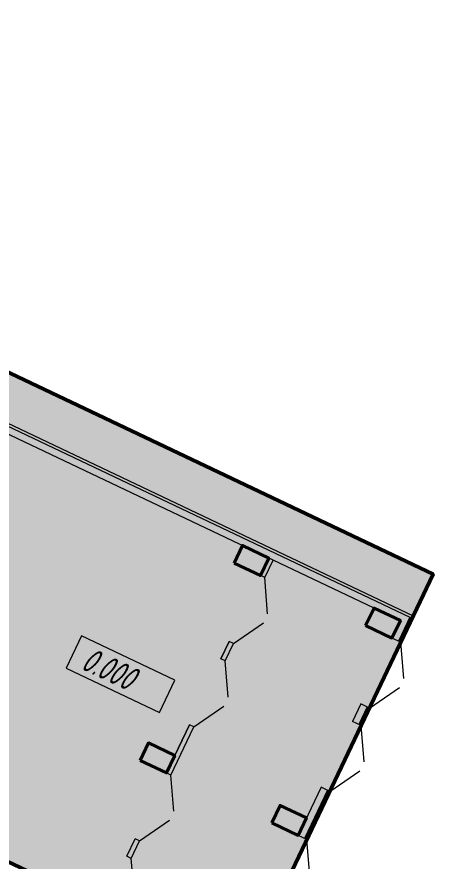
# Model space of a CAD drawing. Extents: x 11425 to 15501, y 6544 to 9114.
# Drawn here: x 11550.62 to 11559.19, y 9079.51 to 9096.89 of the extents above; entities that cross this region are included whole.
import ezdxf

# ---------------------------------------------------------------- set-up
doc = ezdxf.new("R2010")
doc.units = 0
doc.linetypes.add('DASHED2', pattern=[0.375, 0.25, -0.125])
for name, color, linetype, lineweight in [('МГТ-АМ-АР-Стены монолитные', 5, 'Continuous', 40), ('МГТ-АР-ЖД пути', 160, 'Continuous', 13), ('МГТ_АР_Окна', 150, 'Continuous', 9), ('МГТ_АР_Отметки', 5, 'Continuous', 15)]:
    doc.layers.add(name, color=color, linetype=linetype, lineweight=lineweight)
doc.styles.add('СПДС_2.5', font='spds.shx', dxfattribs={"width": 0.9, "oblique": 15, "height": 2.5})

msp = doc.modelspace()

# ---------------------------------------------------------------- hatches: boundary and pattern name
at = {"transparency": 33554559}
h = msp.add_hatch(color=1, dxfattribs=at)
h.dxf.hatch_style = 1
h.paths.add_polyline_path([(11469.443, 8969.13), (11480.332, 8962.401), (11509.041, 9009.31), (11498.125, 9015.994)])
h.paths.add_polyline_path([(11511.116, 9098.194), (11515.024, 9106.412), (11559.185, 9085.413), (11555.278, 9077.194)])

# ---------------------------------------------------------------- linework, layer by layer
at = {"color": 1, "lineweight": 50}
msp.add_lwpolyline([(11511.116, 9098.194), (11515.024, 9106.412), (11559.185, 9085.413), (11555.278, 9077.194)], close=True, dxfattribs=at)
at = {"layer": 'МГТ-АМ-АР-Стены монолитные', "color": 1}
for points in [[(11555.088, 9085.645), (11555.63, 9085.387), (11555.802, 9085.748), (11555.26, 9086.006)], [(11557.797, 9084.356), (11558.339, 9084.099), (11558.511, 9084.46), (11557.969, 9084.718)], [(11553.156, 9081.581), (11553.697, 9081.323), (11553.869, 9081.684), (11553.327, 9081.942)], [(11555.865, 9080.292), (11556.407, 9080.035), (11556.579, 9080.396), (11556.037, 9080.654)]]:
    msp.add_lwpolyline(points, close=True, dxfattribs=at)
at = {"layer": 'МГТ-АР-ЖД пути', "color": 1, "linetype": 'DASHED2', "lineweight": 30, "ltscale": 7000}
for p, q in [((11515.024, 9106.412), (11559.185, 9085.413)), ((11559.185, 9085.413), (11555.278, 9077.194))]:
    msp.add_line(p, q, dxfattribs=at)
at = {"layer": 'МГТ_АР_Окна', "color": 1}
for p, q in [((11555.63, 9085.387), (11555.802, 9085.748)), ((11555.72, 9085.344), (11555.892, 9085.705)), ((11555.72, 9085.344), (11555.359, 9085.516)), ((11555.78, 9084.596), (11555.72, 9085.344)), ((11555.076, 9083.989), (11555.694, 9084.415)), ((11554.814, 9083.671), (11554.986, 9084.032)), ((11554.986, 9084.032), (11554.814, 9083.671)), ((11554.904, 9083.628), (11555.076, 9083.989)), ((11555.076, 9083.989), (11554.986, 9084.032)), ((11558.52, 9084.013), (11558.339, 9084.099)), ((11558.58, 9083.265), (11558.52, 9084.013)), ((11554.904, 9083.628), (11554.814, 9083.671)), ((11554.964, 9082.881), (11554.904, 9083.628)), ((11557.876, 9082.658), (11558.493, 9083.084)), ((11557.695, 9082.744), (11557.523, 9082.383)), ((11557.876, 9082.658), (11557.695, 9082.744)), ((11554.26, 9082.273), (11554.878, 9082.699)), ((11553.697, 9081.323), (11554.17, 9082.316)), ((11553.788, 9081.28), (11554.26, 9082.273)), ((11554.17, 9082.316), (11553.869, 9081.684)), ((11554.26, 9082.273), (11554.17, 9082.316)), ((11557.704, 9082.297), (11557.523, 9082.383)), ((11557.764, 9081.549), (11557.704, 9082.297)), ((11553.788, 9081.28), (11553.427, 9081.452)), ((11557.06, 9080.942), (11557.677, 9081.368)), ((11553.848, 9080.532), (11553.788, 9081.28)), ((11557.06, 9080.942), (11556.879, 9081.028)), ((11553.144, 9079.925), (11553.761, 9080.351)), ((11552.882, 9079.607), (11553.053, 9079.968)), ((11553.144, 9079.925), (11553.053, 9079.968)), ((11556.587, 9079.949), (11556.407, 9080.035)), ((11552.972, 9079.564), (11553.144, 9079.925)), ((11556.647, 9079.201), (11556.587, 9079.949)), ((11552.972, 9079.564), (11552.882, 9079.607)), ((11553.032, 9078.817), (11552.972, 9079.564))]:
    msp.add_line(p, q, dxfattribs=at)
for points in [[(11533.4, 9096.622), (11558.778, 9084.555), (11558.52, 9084.013)], [(11536.971, 9094.863), (11558.704, 9084.529), (11558.47, 9084.036)], [(11536.909, 9094.732), (11558.511, 9084.46), (11558.339, 9084.099)], [(11557.695, 9082.744), (11557.523, 9082.383)], [(11557.826, 9082.682), (11557.654, 9082.321)], [(11557.876, 9082.658), (11557.704, 9082.297)], [(11556.879, 9081.028), (11556.407, 9080.035)], [(11557.01, 9080.966), (11556.538, 9079.972)], [(11557.06, 9080.942), (11556.587, 9079.949)]]:
    msp.add_lwpolyline(points, dxfattribs=at)
at = {"layer": 'МГТ_АР_Отметки', "color": 1, "linetype": 'Continuous', "lineweight": 5, "elevation": 0}
msp.add_lwpolyline([(11553.87, 9083.234), (11551.949, 9084.148), (11551.63, 9083.478), (11553.551, 9082.564)], close=True, dxfattribs=at)

# ---------------------------------------------------------------- texts
at = {"layer": 'МГТ_АР_Отметки', "color": 1, "linetype": 'Continuous', "lineweight": 5, "insert": (11551.722, 9084.115, 0), "char_height": 0.5, "width": 2.35711, "attachment_point": 1, "rotation": 334.899, "style": 'СПДС_2.5'}
msp.add_mtext('\\pi0.43657,t1.88802,3.33942,4.79087,6.24207,7.69357,9.14507,10.59657,12.04807,13.49957,14.95107,16.40207,17.85357,19.30507,20.75657,22.20807,23.65957,25.11107,26.56207,28.01357,29.46507,30.91657,32.36807,33.81957,35.27107,36.72207,38.17357,39.62507,41.07657,42.52807,43.97957,45.43107,46.88207;0.000', dxfattribs=at)

doc.saveas('drawing.dxf')
